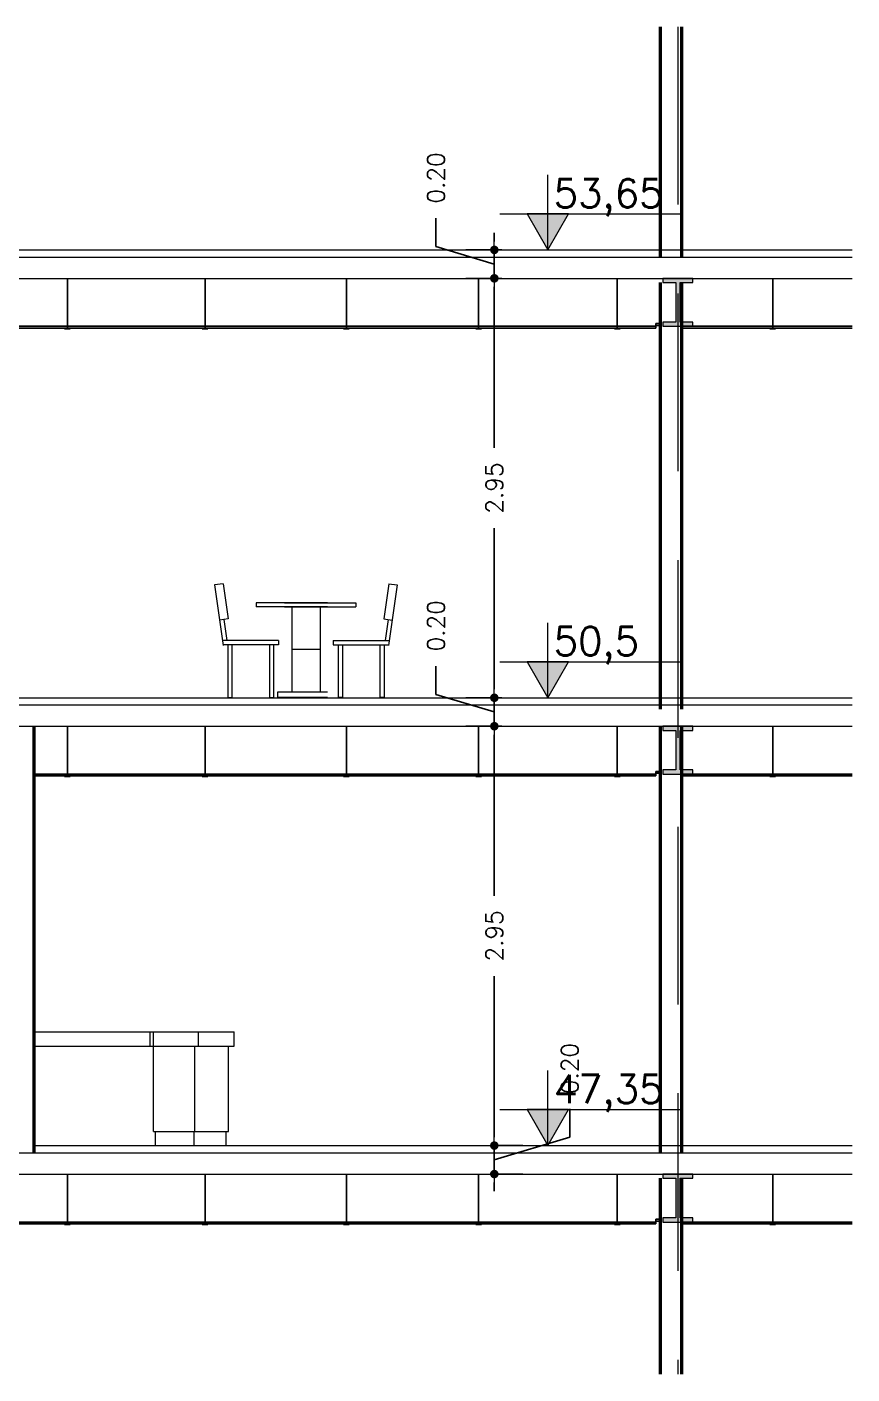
# Model space of a CAD drawing. Header units: millimetres. Extents: x 908.4 to 963.4, y 274.9 to 316.3.
# Drawn here: x 930.73 to 936.53, y 296.53 to 306.01 of the extents above; entities that cross this region are included whole.
import ezdxf

# ---------------------------------------------------------------- set-up
doc = ezdxf.new("R2010")
doc.units = ezdxf.units.MM
doc.header["$LTSCALE"] = 10
doc.linetypes.add('DASHED2', pattern=[0.375, 0.25, -0.125])
doc.layers.get('0').update_dxf_attribs({"color": 90})
doc.layers.add('CIEL', color=8, linetype='Continuous')
doc.layers.add('FONDO', color=8, linetype='Continuous')
for name, color, linetype, lineweight in [('CINZA', 252, 'Continuous', 13), ('COTA', 90, 'Continuous', 9), ('linha estutura', 252, 'Continuous', 13), ('PAREDES 2', 1, 'Continuous', 50), ('pn 02', 16, 'Continuous', 20)]:
    doc.layers.add(name, color=color, linetype=linetype, lineweight=lineweight)
doc.styles.get("Standard").update_dxf_attribs({"font": 'simplex.shx'})
doc.dimstyles.new('1-100', dxfattribs={"dimtxt": 0.12, "dimasz": 0.06, "dimexe": 0.2, "dimexo": 0.1, "dimgap": 0.1, "dimtad": 0, "dimzin": 0, "dimdsep": 46, "dimtxsty": 'Standard', "dimblk": 'DOT', "dimcen": 0.09, "dimclrd": 90, "dimclre": 90, "dimclrt": 16, "dimadec": 0, "dimazin": 0, "dimtfac": 1, "dimtofl": 0, "dimtmove": 0, "dimatfit": 3, "dimldrblk": 'DOT', "dimfxl": 0, "dimtolj": 1, "dimtzin": 0, "dimarcsym": 0})

# ---------------------------------------------------------------- blocks, each defined once
blk = doc.blocks.new('_DOT')
at = {"color": 0, "linetype": 'ByBlock'}
blk.add_line((-0.5, 0), (-1, 0), dxfattribs=at)
at = {"color": 0, "linetype": 'ByBlock', "const_width": 0.5}
blk.add_lwpolyline([(-0.25, 0, 1), (0.25, 0, 1)], format="xyb", close=True, dxfattribs=at)
blk = doc.blocks.new('*D18')
at = {"layer": 'COTA', "color": 90, "lineweight": -2}
for p, q in [((934.5427, 298.2002), (934.5427, 298.4002)), ((934.0127, 298.2012), (934.0127, 298.2612)), ((934.0127, 298.0412), (934.5427, 298.2002)), ((934.0127, 297.9412), (934.0127, 298.1412)), ((934.0342, 298.1412), (934.2127, 298.1412)), ((934.0342, 297.9412), (934.2127, 297.9412)), ((934.0127, 297.8812), (934.0127, 297.8212))]:
    blk.add_line(p, q, dxfattribs=at)
at = {"layer": 'COTA', "color": 90, "lineweight": -2, "xscale": 0.06, "yscale": 0.06, "zscale": 0.06}
for p, rotation in [((934.0127, 298.1412), 270), ((934.0127, 297.9412), 90)]:
    blk.add_blockref('_DOT', p, dxfattribs=dict(at, rotation=rotation))
at = {"layer": 'COTA', "color": 16, "insert": (934.5427, 298.6831), "char_height": 0.12, "attachment_point": 5, "rotation": 90}
blk.add_mtext('\\A1;0.20', dxfattribs=at)
blk = doc.blocks.new('*D19')
at = {"layer": 'COTA', "color": 90, "lineweight": -2}
for p, q in [((934.0659, 301.0912), (933.8127, 301.0912)), ((934.0127, 301.0312), (934.0127, 299.8991)), ((934.0127, 298.2012), (934.0127, 299.3333)), ((934.0342, 298.1412), (934.2127, 298.1412))]:
    blk.add_line(p, q, dxfattribs=at)
at = {"layer": 'COTA', "color": 90, "lineweight": -2, "xscale": 0.06, "yscale": 0.06, "zscale": 0.06}
for p, rotation in [((934.0127, 301.0912), 90), ((934.0127, 298.1412), 270)]:
    blk.add_blockref('_DOT', p, dxfattribs=dict(at, rotation=rotation))
at = {"layer": 'COTA', "color": 16, "insert": (934.0127, 299.6162), "char_height": 0.12, "attachment_point": 5, "rotation": 90}
blk.add_mtext('\\A1;2.95', dxfattribs=at)
blk = doc.blocks.new('*D20')
at = {"layer": 'COTA', "color": 90, "lineweight": -2}
for p, q in [((933.6027, 301.3142), (933.6027, 301.5142)), ((934.0127, 301.3512), (934.0127, 301.4112)), ((934.0127, 301.1912), (933.6027, 301.3142)), ((934.0659, 301.2912), (933.8127, 301.2912)), ((934.0127, 301.0912), (934.0127, 301.2912)), ((934.0659, 301.0912), (933.8127, 301.0912)), ((934.0127, 301.0312), (934.0127, 300.9712))]:
    blk.add_line(p, q, dxfattribs=at)
at = {"layer": 'COTA', "color": 90, "lineweight": -2, "xscale": 0.06, "yscale": 0.06, "zscale": 0.06}
for p, rotation in [((934.0127, 301.2912), 270), ((934.0127, 301.0912), 90)]:
    blk.add_blockref('_DOT', p, dxfattribs=dict(at, rotation=rotation))
at = {"layer": 'COTA', "color": 16, "insert": (933.6027, 301.7971), "char_height": 0.12, "attachment_point": 5, "rotation": 90}
blk.add_mtext('\\A1;0.20', dxfattribs=at)
blk = doc.blocks.new('*D21')
at = {"layer": 'COTA', "color": 90, "lineweight": -2}
for p, q in [((934.0659, 304.2412), (933.8127, 304.2412)), ((934.0127, 304.1812), (934.0127, 303.0491)), ((934.0127, 301.3512), (934.0127, 302.4833)), ((934.0659, 301.2912), (933.8127, 301.2912))]:
    blk.add_line(p, q, dxfattribs=at)
at = {"layer": 'COTA', "color": 90, "lineweight": -2, "xscale": 0.06, "yscale": 0.06, "zscale": 0.06}
for p, rotation in [((934.0127, 304.2412), 90), ((934.0127, 301.2912), 270)]:
    blk.add_blockref('_DOT', p, dxfattribs=dict(at, rotation=rotation))
at = {"layer": 'COTA', "color": 16, "insert": (934.0127, 302.7662), "char_height": 0.12, "attachment_point": 5, "rotation": 90}
blk.add_mtext('\\A1;2.95', dxfattribs=at)
blk = doc.blocks.new('*D22')
at = {"layer": 'COTA', "color": 90, "lineweight": -2}
for p, q in [((933.6027, 304.4642), (933.6027, 304.6642)), ((934.0127, 304.5012), (934.0127, 304.5612)), ((934.0127, 304.3412), (933.6027, 304.4642)), ((934.0659, 304.4412), (933.8127, 304.4412)), ((934.0127, 304.2412), (934.0127, 304.4412)), ((934.0659, 304.2412), (933.8127, 304.2412)), ((934.0127, 304.1812), (934.0127, 304.1212))]:
    blk.add_line(p, q, dxfattribs=at)
at = {"layer": 'COTA', "color": 90, "lineweight": -2, "xscale": 0.06, "yscale": 0.06, "zscale": 0.06}
for p, rotation in [((934.0127, 304.4412), 270), ((934.0127, 304.2412), 90)]:
    blk.add_blockref('_DOT', p, dxfattribs=dict(at, rotation=rotation))
at = {"layer": 'COTA', "color": 16, "insert": (933.6027, 304.9471), "char_height": 0.12, "attachment_point": 5, "rotation": 90}
blk.add_mtext('\\A1;0.20', dxfattribs=at)
blk = doc.blocks.new('CAD LAT')
at = {"linetype": 'Continuous'}
for p, q in [((0.3282, 0.4), (0.3282, 0.37)), ((-0.03, 0), (0, 0)), ((0.2631, 0), (0.2931, 0))]:
    blk.add_line(p, q, dxfattribs=at)
for points in [[(-0.0627, 0.7999), (-0.1221, 0.7915)], [(-0.1221, 0.7915), (-0.0615, 0.3658)], [(-0.0627, 0.7999), (-0.0274, 0.5524)], [(-0.0274, 0.5524), (-0.0868, 0.544)], [(-0.0571, 0.5482), (-0.0361, 0.4)], [(0.3282, 0.4), (-0.0664, 0.4)], [(0.3282, 0.37), (-0.0621, 0.37)], [(-0.03, 0.37), (-0.03, 0)], [(0, 0.37), (0, 0)], [(0.2631, 0.37), (0.2631, 0)], [(0.2931, 0.37), (0.2931, 0)]]:
    blk.add_lwpolyline(points, dxfattribs=at)

msp = doc.modelspace()

# ---------------------------------------------------------------- hatches: boundary and pattern name
at = {"layer": 'pn 02'}
for points in [[(934.5351, 304.6941), (934.243, 304.6941), (934.389, 304.4412)], [(935.1978, 303.9337), (935.1978, 303.9037), (935.4078, 303.9037), (935.4078, 303.9337), (935.3178, 303.9337), (935.3178, 304.2112), (935.4078, 304.2112), (935.4078, 304.2412), (935.1978, 304.2412), (935.1978, 304.2112), (935.2878, 304.2112), (935.2878, 303.9337)], [(934.5351, 301.5441), (934.243, 301.5441), (934.389, 301.2912)], [(935.1978, 300.7837), (935.1978, 300.7537), (935.4078, 300.7537), (935.4078, 300.7837), (935.3178, 300.7837), (935.3178, 301.0612), (935.4078, 301.0612), (935.4078, 301.0912), (935.1978, 301.0912), (935.1978, 301.0612), (935.2878, 301.0612), (935.2878, 300.7837)], [(934.5351, 298.3941), (934.243, 298.3941), (934.389, 298.1412)], [(935.1978, 297.6337), (935.1978, 297.6037), (935.4078, 297.6037), (935.4078, 297.6337), (935.3178, 297.6337), (935.3178, 297.9112), (935.4078, 297.9112), (935.4078, 297.9412), (935.1978, 297.9412), (935.1978, 297.9112), (935.2878, 297.9112), (935.2878, 297.6337)]]:
    msp.add_hatch(color=256, dxfattribs=at).paths.add_polyline_path(points)

# ---------------------------------------------------------------- linework, layer by layer
at = {"layer": 'CIEL'}
for p, q in [((927.1728, 303.9037), (935.1468, 303.9037)), ((927.1728, 303.8912), (935.1468, 303.8912)), ((930.9924, 303.8869), (931.0321, 303.8869)), ((931.96, 303.8869), (931.9997, 303.8869)), ((932.9537, 303.8869), (932.9934, 303.8869)), ((933.882, 303.8869), (933.9218, 303.8869)), ((934.8563, 303.8869), (934.896, 303.8869)), ((935.1468, 303.923), (935.1778, 303.923)), ((935.1468, 303.923), (935.1468, 303.9105)), ((935.1468, 303.9105), (935.1778, 303.9105)), ((935.1468, 303.9037), (935.1468, 303.8912)), ((935.3278, 303.9037), (936.5269, 303.9037)), ((935.3278, 303.8912), (936.5269, 303.8912)), ((935.9493, 303.8869), (935.989, 303.8869)), ((930.7778, 300.7537), (935.1468, 300.7537)), ((930.7778, 300.7412), (935.1468, 300.7412)), ((935.1468, 300.773), (935.1778, 300.773)), ((935.1468, 300.773), (935.1468, 300.7605)), ((935.1468, 300.7605), (935.1778, 300.7605)), ((935.1468, 300.7537), (935.1468, 300.7412)), ((935.3278, 300.7537), (936.5269, 300.7537)), ((935.3278, 300.7412), (936.5269, 300.7412)), ((930.9924, 300.7369), (931.0321, 300.7369)), ((931.96, 300.7369), (931.9997, 300.7369)), ((932.9537, 300.7369), (932.9934, 300.7369)), ((933.882, 300.7369), (933.9218, 300.7369)), ((934.8563, 300.7369), (934.896, 300.7369)), ((935.9493, 300.7369), (935.989, 300.7369)), ((935.1468, 297.623), (935.1778, 297.623)), ((935.1468, 297.623), (935.1468, 297.6105)), ((927.1728, 297.6037), (935.1468, 297.6037)), ((927.1728, 297.5912), (935.1468, 297.5912)), ((930.9924, 297.5869), (931.0321, 297.5869)), ((931.96, 297.5869), (931.9997, 297.5869)), ((932.9537, 297.5869), (932.9934, 297.5869)), ((933.882, 297.5869), (933.9218, 297.5869)), ((934.8563, 297.5869), (934.896, 297.5869)), ((935.1468, 297.6105), (935.1778, 297.6105)), ((935.1468, 297.6037), (935.1468, 297.5912)), ((935.3278, 297.6037), (936.5269, 297.6037)), ((935.3278, 297.5912), (936.5269, 297.5912)), ((935.9493, 297.5869), (935.989, 297.5869))]:
    msp.add_line(p, q, dxfattribs=at)
at = {"layer": 'CINZA'}
msp.add_line((932.8397, 301.2931), (932.4885, 301.2931), dxfattribs=at)
for points in [[(932.8397, 301.9596), (932.3385, 301.9596)], [(932.3385, 301.9596), (932.3385, 301.9296)], [(932.8397, 301.9296), (932.3385, 301.9296)], [(932.5373, 301.9596), (933.0385, 301.9596)], [(932.5373, 301.9296), (933.0385, 301.9296)], [(932.5885, 301.9296), (932.5885, 301.3296)], [(932.7885, 301.9296), (932.7885, 301.3296)], [(933.0385, 301.9596), (933.0385, 301.9296)], [(932.4885, 301.3296), (932.4885, 301.2931)], [(932.8397, 301.3296), (932.4885, 301.3296)], [(932.4885, 301.3296), (932.4885, 301.2931)]]:
    msp.add_lwpolyline(points, dxfattribs=at)
at = {"layer": 'FONDO'}
for p, q in [((931.0123, 303.8869), (931.0123, 304.2412)), ((931.9798, 303.8869), (931.9798, 304.2412)), ((932.9736, 303.8869), (932.9736, 304.2412)), ((933.9019, 303.8869), (933.9019, 304.2412)), ((934.8762, 303.8869), (934.8762, 304.2412)), ((935.9691, 303.8869), (935.9691, 304.2412)), ((931.0123, 300.7369), (931.0123, 301.0912)), ((931.9798, 300.7369), (931.9798, 301.0912)), ((932.9736, 300.7369), (932.9736, 301.0912)), ((933.9019, 300.7369), (933.9019, 301.0912)), ((934.8762, 300.7369), (934.8762, 301.0912)), ((935.9691, 300.7369), (935.9691, 301.0912)), ((931.0123, 297.5869), (931.0123, 297.9412)), ((931.9798, 297.5869), (931.9798, 297.9412)), ((932.9736, 297.5869), (932.9736, 297.9412)), ((933.9019, 297.5869), (933.9019, 297.9412)), ((934.8762, 297.5869), (934.8762, 297.9412)), ((935.9691, 297.5869), (935.9691, 297.9412))]:
    msp.add_line(p, q, dxfattribs=at)
at = {"layer": 'linha estutura', "linetype": 'DASHED2', "ltscale": 0.5}
msp.add_line((935.3028, 306.0094), (935.3028, 296.5343), dxfattribs=at)
at = {"layer": 'linha estutura'}
for p, q in [((932.7885, 301.6296), (932.5885, 301.6296)), ((931.5942, 298.8412), (931.5942, 298.9412)), ((931.6178, 298.2412), (931.6178, 298.9412)), ((931.9326, 298.8412), (931.9326, 298.9412)), ((932.1853, 298.8412), (932.1853, 298.9412)), ((931.9085, 298.2412), (931.9085, 298.8412)), ((932.144, 298.2412), (932.144, 298.8412)), ((931.6296, 298.2412), (931.6296, 298.1412)), ((931.8995, 298.2412), (931.8995, 298.1412)), ((932.1255, 298.2412), (932.1255, 298.1412))]:
    msp.add_line(p, q, dxfattribs=at)
at = {"layer": 'PAREDES 2'}
for p, q in [((935.1778, 306.0094), (935.1778, 304.3912)), ((935.3278, 306.0094), (935.3278, 304.3912)), ((935.1778, 304.2112), (935.1778, 301.2112)), ((935.3278, 304.2112), (935.3278, 301.2112)), ((930.7778, 298.0912), (930.7778, 301.0912)), ((935.1778, 301.0912), (935.1778, 298.0912)), ((935.3278, 301.0912), (935.3278, 298.0912)), ((935.1778, 297.9112), (935.1778, 296.5343)), ((935.3278, 297.9112), (935.3278, 296.5343))]:
    msp.add_line(p, q, dxfattribs=at)
at = {"layer": 'pn 02'}
for p, q in [((934.389, 304.4412), (934.389, 304.9688)), ((934.0525, 304.6941), (935.3321, 304.6941)), ((924.3028, 304.4412), (936.5269, 304.4412)), ((924.3028, 304.3912), (936.5269, 304.3912)), ((924.3028, 304.2412), (936.5269, 304.2412)), ((934.389, 301.2912), (934.389, 301.8188)), ((934.0525, 301.5441), (935.3321, 301.5441)), ((927.1728, 301.2912), (936.5269, 301.2912)), ((927.1728, 301.2412), (936.5269, 301.2412)), ((927.1728, 301.0912), (936.5269, 301.0912)), ((930.7778, 298.9412), (932.1853, 298.9412)), ((930.7778, 298.8412), (932.1853, 298.8412)), ((934.389, 298.1412), (934.389, 298.6688)), ((934.0525, 298.3941), (935.3321, 298.3941)), ((931.6178, 298.2412), (932.144, 298.2412)), ((923.9741, 298.0912), (936.5269, 298.0912)), ((930.7778, 298.1412), (936.5269, 298.1412)), ((923.8422, 297.9412), (936.5269, 297.9412))]:
    msp.add_line(p, q, dxfattribs=at)
for points in [[(934.389, 304.4412), (934.5351, 304.6941), (934.243, 304.6941)], [(934.389, 301.2912), (934.5351, 301.5441), (934.243, 301.5441)], [(934.389, 298.1412), (934.5351, 298.3941), (934.243, 298.3941)]]:
    msp.add_lwpolyline(points, close=True, dxfattribs=at)
at = {"layer": 'pn 02', "linetype": 'Continuous'}
for points in [[(935.1978, 303.9337), (935.1978, 303.9037), (935.4078, 303.9037), (935.4078, 303.9337), (935.3178, 303.9337), (935.3178, 304.2112), (935.4078, 304.2112), (935.4078, 304.2412), (935.1978, 304.2412), (935.1978, 304.2112), (935.2878, 304.2112), (935.2878, 303.9337)], [(935.1978, 300.7837), (935.1978, 300.7537), (935.4078, 300.7537), (935.4078, 300.7837), (935.3178, 300.7837), (935.3178, 301.0612), (935.4078, 301.0612), (935.4078, 301.0912), (935.1978, 301.0912), (935.1978, 301.0612), (935.2878, 301.0612), (935.2878, 300.7837)], [(935.1978, 297.6337), (935.1978, 297.6037), (935.4078, 297.6037), (935.4078, 297.6337), (935.3178, 297.6337), (935.3178, 297.9112), (935.4078, 297.9112), (935.4078, 297.9412), (935.1978, 297.9412), (935.1978, 297.9112), (935.2878, 297.9112), (935.2878, 297.6337)]]:
    msp.add_lwpolyline(points, close=True, dxfattribs=at)

# ---------------------------------------------------------------- block references
at = {"layer": 'CINZA'}
msp.add_blockref('CAD LAT', (932.1686, 301.2931), dxfattribs=at)
at = {"layer": 'CINZA', "xscale": -1}
msp.add_blockref('CAD LAT', (933.2084, 301.2931), dxfattribs=at)

# ---------------------------------------------------------------- texts
at = {"layer": 'COTA'}
for s, p in [('53,65', (934.4298, 304.7393)), ('50,5', (934.4298, 301.5893)), ('47,35', (934.4298, 298.4393))]:
    msp.add_text(s, height=0.2, dxfattribs=at).set_placement(p)

# ---------------------------------------------------------------- dimensions: what is measured, and where the dimension line sits
for base, p1, p2, picture, middle in [((934.0127, 304.4412), (934.1659, 304.2412), (934.1659, 304.4412), '*D22', (933.6027, 304.7642)), ((934.0127, 304.2412), (934.1659, 301.2912), (934.1659, 304.2412), '*D21', (934.0127, 302.7662)), ((934.0127, 301.2912), (934.1659, 301.0912), (934.1659, 301.2912), '*D20', (933.6027, 301.6142)), ((934.0127, 301.0912), (933.9342, 298.1412), (934.1659, 301.0912), '*D19', (934.0127, 299.6162)), ((934.0127, 298.1412), (933.9342, 297.9412), (933.9342, 298.1412), '*D18', (934.5427, 298.5002))]:
    dim = msp.add_linear_dim(base=base, p1=p1, p2=p2, angle=90, dimstyle='1-100', override={"dimtmove": 1}, dxfattribs=at)
    dim.commit()
    dim.dimension.update_dxf_attribs({"geometry": picture, "text_midpoint": middle})

doc.saveas('drawing.dxf')
